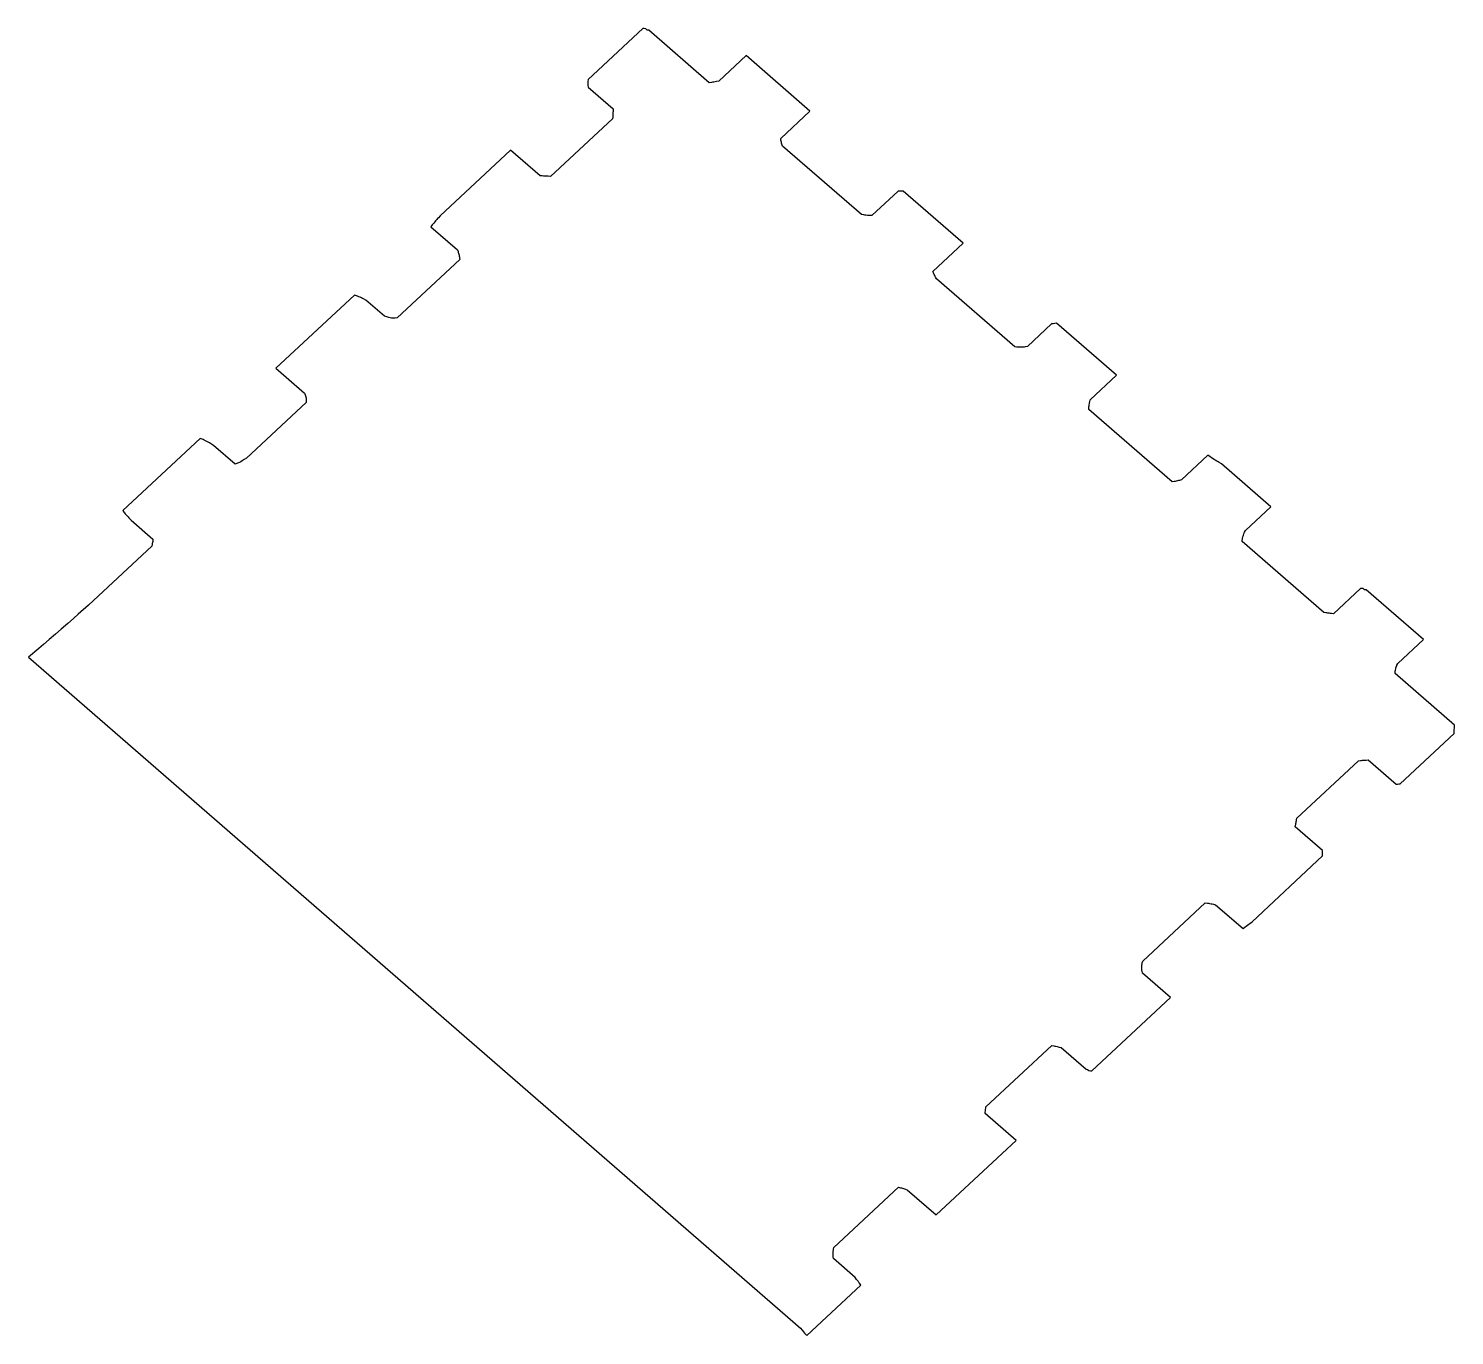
# Model space of a CAD drawing. Header units: metres. Extents: x -46 to 142, y 102 to 274.
import ezdxf

# ---------------------------------------------------------------- set-up
doc = ezdxf.new("R2010")
doc.units = ezdxf.units.M

msp = doc.modelspace()

# ---------------------------------------------------------------- linework, layer by layer
msp.add_lwpolyline([(35.3, 274.23), (28.08, 267.49), (28.06, 267.24), (28.06, 267.14), (28.06, 266.99), (28.06, 266.85), (28.06, 266.74), (28.07, 266.5), (31.39, 263.61), (31.38, 263.39), (31.37, 263.29), (31.36, 263.16), (31.35, 263.03), (31.34, 262.9), (31.33, 262.77), (31.32, 262.64), (31.32, 262.54), (31.3, 262.32), (23.14, 254.71), (22.83, 254.73), (22.7, 254.74), (22.54, 254.75), (22.34, 254.76), (22.18, 254.77), (22.04, 254.78), (21.74, 254.8), (17.85, 258.18), (8.56, 249.52), (8.34, 249.27), (8.24, 249.15), (8.12, 249.02), (7.98, 248.86), (7.86, 248.73), (7.73, 248.57), (7.62, 248.43), (7.53, 248.32), (7.33, 248.07), (10.85, 245.02), (10.93, 244.8), (10.96, 244.7), (11, 244.58), (11.04, 244.44), (11.07, 244.32), (11.1, 244.18), (11.13, 244.06), (11.14, 243.96), (11.17, 243.74), (2.92, 236.05), (2.63, 236.02), (2.5, 236.02), (2.34, 236.02), (2.16, 236.03), (2, 236.06), (1.82, 236.09), (1.66, 236.13), (1.53, 236.17), (1.24, 236.26), (-1.22, 238.4), (-1.52, 238.55), (-1.65, 238.61), (-1.8, 238.69), (-1.98, 238.77), (-2.15, 238.84), (-2.31, 238.91), (-2.44, 238.96), (-2.74, 239.07), (-13.1, 229.41), (-9.31, 226.12), (-9.21, 225.89), (-9.18, 225.78), (-9.15, 225.65), (-9.11, 225.51), (-9.1, 225.37), (-9.09, 225.25), (-9.09, 225.14), (-9.11, 224.9), (-16.98, 217.56), (-17.26, 217.36), (-17.39, 217.27), (-17.54, 217.18), (-17.71, 217.08), (-17.88, 216.99), (-18.03, 216.92), (-18.16, 216.87), (-18.44, 216.77), (-21.29, 219.23), (-21.57, 219.4), (-21.69, 219.47), (-21.85, 219.56), (-22.03, 219.67), (-22.19, 219.76), (-22.35, 219.84), (-22.53, 219.92), (-22.68, 219.99), (-22.81, 220.04), (-23.09, 220.14), (-33.27, 210.65), (-33.12, 210.42), (-33.04, 210.32), (-32.94, 210.2), (-32.82, 210.07), (-32.71, 209.94), (-32.58, 209.81), (-32.46, 209.69), (-32.37, 209.59), (-32.16, 209.37), (-29.29, 206.88), (-29.32, 206.64), (-29.33, 206.54), (-29.35, 206.41), (-29.38, 206.28), (-29.4, 206.18), (-29.45, 205.95), (-37.8, 198.16), (-39.16, 196.95), (-39.78, 196.4), (-40.53, 195.75), (-41.38, 195), (-42.13, 194.35), (-42.98, 193.61), (-43.72, 192.97), (-44.34, 192.44), (-45.7, 191.28), (56.1, 102.78), (56.3, 102.53), (56.39, 102.42), (56.5, 102.28), (56.62, 102.14), (56.7, 102.04), (56.9, 101.81), (64.04, 108.47), (63.86, 108.72), (63.79, 108.82), (63.68, 108.97), (63.57, 109.11), (63.49, 109.22), (63.28, 109.46), (60.43, 111.95), (60.4, 112.18), (60.39, 112.28), (60.38, 112.41), (60.38, 112.55), (60.38, 112.69), (60.38, 112.82), (60.4, 112.97), (60.42, 113.09), (60.44, 113.2), (60.5, 113.43), (69.02, 121.37), (69.27, 121.31), (69.39, 121.28), (69.52, 121.25), (69.68, 121.2), (69.81, 121.16), (69.92, 121.12), (70.17, 121.02), (73.99, 117.71), (84.53, 127.54), (80.43, 131.1), (80.45, 131.27), (80.47, 131.44), (80.49, 131.62), (80.52, 131.79), (80.54, 131.96), (89.23, 140.07), (89.5, 140.02), (89.62, 139.99), (89.76, 139.96), (89.94, 139.92), (90.07, 139.89), (90.2, 139.86), (90.47, 139.79), (93.76, 136.93), (93.94, 136.92), (94.12, 136.75), (94.3, 136.74), (94.48, 136.73), (104.87, 146.41), (101.18, 149.62), (101.12, 149.87), (101.1, 149.98), (101.09, 150.12), (101.07, 150.27), (101.07, 150.42), (101.08, 150.56), (101.1, 150.72), (101.12, 150.85), (101.14, 150.96), (101.21, 151.21), (109.44, 158.89), (109.74, 158.85), (109.88, 158.83), (110.03, 158.81), (110.23, 158.77), (110.38, 158.74), (110.52, 158.71), (110.82, 158.63), (114.43, 155.5), (114.73, 155.73), (114.85, 155.82), (115.02, 155.95), (115.2, 156.08), (115.32, 156.17), (115.62, 156.39), (124.93, 165.07), (124.93, 165.21), (124.92, 165.36), (124.92, 165.5), (124.91, 165.64), (124.91, 165.79), (121.3, 168.92), (121.36, 169.14), (121.39, 169.24), (121.41, 169.36), (121.44, 169.49), (121.46, 169.63), (121.48, 169.74), (121.5, 169.85), (121.52, 170.07), (129.65, 177.64), (129.93, 177.67), (130.06, 177.68), (130.2, 177.69), (130.38, 177.7), (130.53, 177.72), (130.65, 177.73), (130.93, 177.75), (134.62, 174.54), (134.8, 174.56), (134.98, 174.58), (135.16, 174.59), (142.27, 181.22), (142.28, 181.5), (142.28, 181.62), (142.29, 181.77), (142.3, 181.93), (142.3, 182.05), (142.31, 182.32), (134.48, 189.13), (134.49, 189.37), (134.51, 189.47), (134.53, 189.6), (134.56, 189.74), (134.59, 189.87), (134.64, 190.01), (134.69, 190.14), (134.73, 190.24), (134.84, 190.48), (138.21, 193.62), (130.65, 200.19), (130.47, 200.19), (130.29, 200.35), (130.11, 200.35), (129.93, 200.35), (126.37, 197.03), (126.09, 197.05), (125.96, 197.07), (125.82, 197.08), (125.63, 197.11), (125.49, 197.13), (125.36, 197.14), (125.08, 197.19), (114.31, 206.55), (114.33, 206.78), (114.35, 206.88), (114.37, 207), (114.4, 207.15), (114.44, 207.28), (114.48, 207.41), (114.54, 207.55), (114.59, 207.67), (114.64, 207.78), (114.76, 208), (118.09, 211.12), (111.58, 216.78), (111.28, 216.96), (111.14, 217.05), (110.97, 217.15), (110.78, 217.28), (110.61, 217.39), (110.42, 217.52), (110.25, 217.63), (110.11, 217.73), (109.8, 217.94), (106.33, 214.7), (106.05, 214.62), (105.93, 214.59), (105.79, 214.56), (105.61, 214.52), (105.47, 214.49), (105.34, 214.47), (105.07, 214.43), (94.1, 223.96), (94.11, 224.21), (94.12, 224.32), (94.13, 224.46), (94.14, 224.6), (94.17, 224.75), (94.19, 224.88), (94.22, 225), (94.28, 225.24), (97.75, 228.48), (89.84, 235.36), (89.63, 235.32), (89.41, 235.29), (89.19, 235.26), (86, 232.28), (85.72, 232.23), (85.59, 232.21), (85.43, 232.2), (85.25, 232.18), (85.09, 232.17), (84.91, 232.18), (84.76, 232.18), (84.63, 232.19), (84.34, 232.23), (74.01, 241.21), (73.89, 241.42), (73.84, 241.52), (73.78, 241.63), (73.71, 241.77), (73.66, 241.88), (73.62, 241.98), (73.54, 242.19), (77.52, 245.9), (69.61, 252.77), (69.39, 252.78), (69.17, 252.78), (68.95, 252.78), (65.47, 249.54), (65.18, 249.56), (65.05, 249.57), (64.9, 249.58), (64.7, 249.6), (64.55, 249.62), (64.42, 249.63), (64.12, 249.67), (53.71, 258.72), (53.63, 258.97), (53.6, 259.08), (53.57, 259.23), (53.53, 259.37), (53.51, 259.48), (53.47, 259.73), (57.33, 263.34), (48.91, 270.66), (45.31, 267.3), (44.99, 267.23), (44.85, 267.2), (44.67, 267.17), (44.49, 267.13), (44.35, 267.11), (44.03, 267.07), (36.07, 273.99), (35.88, 274.01), (35.68, 274.19), (35.49, 274.21)], close=True)

doc.saveas('drawing.dxf')
